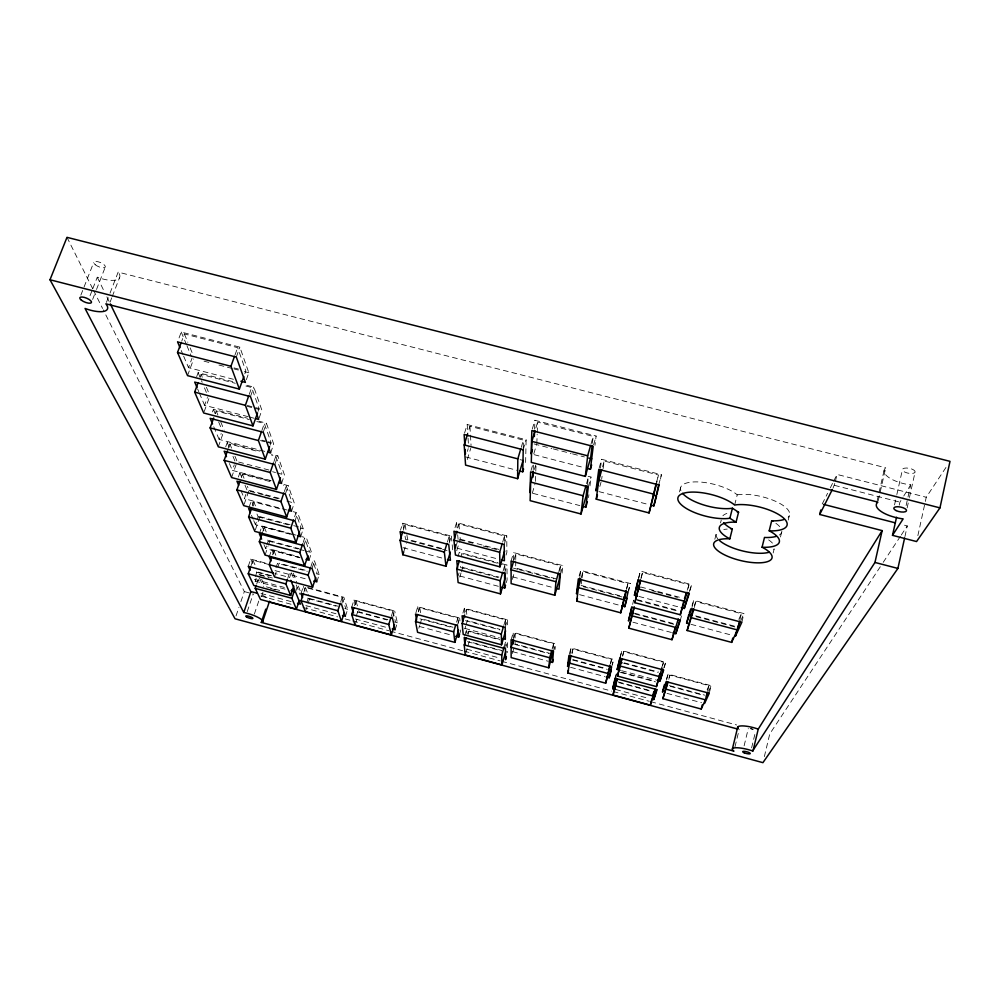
<?xml version="1.0" encoding="UTF-8"?>
<svg xmlns="http://www.w3.org/2000/svg" width="1000" height="1000" viewBox="0 0 1000 1000"><rect width="100%" height="100%" fill="white"/><g stroke="black" fill="none" stroke-linecap="round" stroke-linejoin="round"><path stroke-width="0.75" stroke-dasharray="5 3.75" d="M513.212 638.2L513.237 632.413L555.562 643.812L555.05 649.475M513.525 560.375L513.562 552.587L562.775 565.612L562.062 573.25M553.2 648.238L553.587 643.812L515.15 633.475L515.075 643.975L551.175 653.725M515.725 560.975L515.675 568.05L557.737 579.212M515.737 559.562L515.788 553.9L560.462 565.737L559.925 571.9M523.263 447.925L523.4 440.125L469.925 426.3L467.713 433.462M464.562 433.062L467.2 424.538L526.112 439.762L525.625 462.075L524.8 464.85M533.237 469.625L533.387 465.138M534.6 429.15L534.9 420.275L596.125 436.025L594.975 445.312M535.4 481.375L535.737 472.587M535.788 471.125L536.062 463.8M536.825 443.587L537.163 434.375M537.225 432.85L537.625 422.1L593.2 436.4L592.3 443.938M587.463 484.562L588.325 477.362L586.325 484.438M588.538 497.638L588.888 494.7M589.975 485.887L591.062 477.075L588.112 476.312M570.3 653.587L571.013 647.962L613.6 659.425L612.4 664.925M579.975 576.425L580.725 570.375L630.3 583.5L628.675 590.913M572.3 653.388L572.875 649L611.55 659.425L610.625 663.713M581.3 583.9L581.9 579.312M582.1 577.788L582.888 571.675L627.9 583.587L626.6 589.587M600.462 467.987L601.638 459.288L661.425 474.738L659.788 481.838M601.65 479.25L602.075 476.213M603.138 468.6L604.2 461L658.475 475.025L656.775 482.488M917.862 535.65L926.25 497.262L947.45 465.2M904.938 536.562L907.288 525.938L902.812 524.788M906.112 505.55L910.713 484.85L909.45 484.712A24.262 9.375 11.1 0 1 884.688 468.875L885.713 467.775L118.162 272.125L109.787 293.738M907.138 507.925L909.112 499M909.45 497.512L915.05 472.238A6.463 2.512 11.1 0 0 906.562 468.013A6.463 2.512 11.1 0 0 904.725 472.062A6.463 2.512 11.1 0 0 915.05 472.238M894.513 504.95L896.513 496.037M896.838 494.562L902.5 469.325M899.25 505.15L899.925 502.125L903 497.188M877 501.512L878.7 494.075M879.038 492.587L884.112 470.262M878.238 500.625L885.713 467.775M615.7 676.988L616.4 673.988M620.525 656.287L621.862 650.562L665.662 662.325L664.325 667.438M632.638 604.388L633.612 600.163L632.438 604.362M638.737 578.188L640.387 571.112L691.6 584.625L690.075 590.525M833.05 488.113L835.1 482.612M835.413 481.25L837.025 474.425L926.25 497.262M622.663 656.087L623.725 651.625L663.487 662.3L662 668.062M641.2 578.1L642.537 572.45L689.025 584.725L687.463 590.75M764.362 756.612L769.75 733.925L882.362 563.638M751.612 747.862L755.075 733.438M744.112 745.825L748.288 728.538M780.487 536.987L781.525 532.737M788.238 520.062L789.3 515.7M734.987 746.8L739.2 729.463M773.162 553L774.175 548.85A29.962 10.163 13.7 0 1 771.438 551.375M741.825 622.288L743.975 613.6L693.787 600.3L691.275 607.513M739.925 619.575L741.4 613.65L695.825 601.575L693.775 607.4M707.562 691.312L708.975 685.65L669.887 675.125L667.925 680.662M709.262 693.25L711.162 685.688L668.112 674.1L666.25 679.438M734.638 505.037L737.225 494.825L735.362 493.35A31.5 11.338 14 0 0 698.1 481.925A31.5 11.338 14 0 0 681.2 491.325M714.837 539.237L716.25 533.75M720.525 522.9L721.25 520.087M668.787 679.362L669.887 675.125M691.938 607.513L693.787 600.3M694.312 607.475L695.825 601.575M680.375 620.112L681.475 615.887M666.55 680.125L668.112 674.1M679.475 491.887L680.612 487.575M638.425 578.45L640.387 571.112M640.925 578.45L642.537 572.45M619.812 658.2L621.862 650.562M615.525 676.862L616.312 673.925M622.575 655.925L623.725 651.625M626.312 589.45L627.9 583.587M656.5 482.337L658.475 475.025M627.987 592.087L630.3 583.5M610.425 663.625L611.55 659.425M658.688 484.875L661.425 474.738M611.587 666.912L613.6 659.425M569.35 653.925L571.013 647.962M571.712 653.2L572.875 649M579.138 576.062L580.725 570.375M581.263 577.5L582.888 571.675M602.562 466.825L604.2 461M552.025 649.4L553.587 643.812M553.475 651.25L555.562 643.812M599.85 486.438L601.038 482.188M560.35 574.138L562.775 565.612M588.288 486.887L591.062 477.075M599.2 467.925L601.638 459.288M591.075 443.862L593.2 436.4M593.6 444.9L596.125 436.025M558.812 571.55L560.462 565.737M513.95 637.638L515.15 633.475M512.325 653.512L514.675 645.337M504.113 646.9L505.688 641.45L505.737 645.788M505.462 648.7L507.562 641.438L507.65 652.562M511.1 639.825L513.237 632.413M512.362 579.362L514.438 572.288M503.787 625.525L505.438 619.85L466.35 609.362L465.087 613.587M505.2 627.375L507.4 619.812L464.35 608.263L462.1 615.775M503.15 570.812L504.812 565.163L498.837 563.575M534.412 469.425L535.65 465.2M504.538 573.337L506.975 565.05L499.525 563.062M511.075 561.075L513.562 552.587M532.3 493.237L534.913 484.325M506.3 582.6L507.088 579.9L506.975 565.05M514.087 559.688L515.788 553.9M535.875 428.038L537.625 422.1M502.725 541.925L504.475 536.013L458.913 523.975L457.125 529.862M504.188 544.513L506.75 535.837L456.575 522.6L453.938 531.225M533.837 453.7L536.4 445.025M506.05 555.087L506.887 552.275L506.75 535.837M531.025 470.487L532.675 464.925M464.637 636.112L466.362 630.325L500.2 639.45M521.25 447.325L523.4 440.125M467.463 634.062L468.275 631.362L499.7 639.837M523.138 449.762L526.112 439.762M465.662 653.487L467.413 647.575M467.85 646.1L469.175 641.663L501.413 650.387M532.275 429.087L534.9 420.275M457.438 625.363L459.65 617.987L417.762 606.712L415.5 614.05M459.562 634.2L460.863 629.875M464.862 628.888L465.688 626.125M466.1 624.75L467.337 620.6L499.688 629.3M456.55 622.175L457.8 618.025L419.762 607.788L418.488 611.912M458.225 575.588L459.038 572.9M459.787 577.062L461.037 572.925M461.45 571.55L462.7 567.425L462.175 561.312M455.962 546.362L457.238 542.15M456.737 550.7L460.238 539.2L459.85 534.625M458.025 556.5L459.275 552.375L498.038 562.675M418.812 628.237L419.637 625.538M420.05 624.188L421.712 618.8L452.987 627.238M447.413 542.013L449.175 536.263L405.037 524.575L403.237 530.3M449.162 543.125L451.312 536.1L402.7 523.237L400.487 530.225M467.35 451.413L468.2 448.663M467.287 459.525L470.725 448.35M391.287 616.425L392.962 611.038L356 601.075L354.288 606.425M392.45 618.162L394.688 611L353.988 600.013L351.7 607.163M395.175 629.763L397.362 622.75L394.688 611M403.7 551.95L406.337 543.55M356.238 616.188L357.587 611.987L356.388 608M355.5 623.625L356.9 619.25M345.425 616.3L347.663 609.312L343.85 597.275L304.875 586.763M340.75 601.8L342.188 597.337L305.425 587.425L303.962 591.875M341.55 604.412L343.85 597.275M306.737 602.788L308.113 598.612L306.525 594.538M305.4 611.638L309.688 598.562L308.1 594.388M316.812 581.862L319.225 574.525L314.488 560.938L311.537 560.15M661.575 668.125L663.487 662.3M687.2 590.262L689.025 584.725M301.025 593.462L302.913 587.788M310.9 566.675L312.762 561.05L317.113 573.413M312.013 568.438L314.488 560.938M295.512 591.975L297.875 584.875L300.575 591.7M309.05 560.188L311.575 552.6L306.438 537.888L301.988 536.7M299.988 530.55L300.975 527.587L295.863 513.062L294.012 518.562M300.65 536.712L303.275 528.837L297.712 512.875L293.225 511.688M287.7 578.488L289.525 573.038M291.1 573.112L289.65 577.487L274.862 573.5M303.2 542.4L304.65 538.038L309.363 551.413M303.85 545.662L306.438 537.888M663.787 667.925L665.662 662.325M689.287 591.55L691.6 584.625M274.525 576.925L277.3 568.7M277.762 567.325L279.137 563.2L306.887 570.662M295 520.938L297.712 512.875M272.525 554.85L273.95 550.65L299.325 557.45M254.338 614.1L258.762 601.013M261.475 596.575L262.938 592.238M291.512 511.213L294.275 503.038L288.2 485.637L283.8 484.475M276.025 567.688L277.5 563.312L307.3 571.325M255.35 576.525L256.8 572.263L255.588 569.637M284.337 491.575L286.288 485.863L283.363 485.087M300.075 557.788L265.637 548.55L266.5 546.025M266.925 544.763L268.212 540.988L266.512 536.9M255.2 581.5L256.163 578.263M285.35 494.012L288.2 485.637M265.075 555.062L267.975 546.538M268.45 545.112L269.9 540.85L268.775 538.125M247.225 611.663L253.15 594.212M256.7 583.938L258.7 578.038M269.212 556.95L271.75 549.487L298.275 556.6M248.25 566.325L250.738 559.087L266.975 563.462M259.337 533.75L261.975 526.025L290.138 533.538M251.038 565.638L252.887 560.2L267.9 564.25M262.8 531.613L264.288 527.25L291.2 534.438M236.025 615.913L238.95 607.325M240.9 601.6L244.325 591.587L103.287 309.862M281.55 483.387L284.45 474.888L277.812 455.85L271.863 454.288M273.938 461.587L275.812 456.138L271.375 454.963M274.812 464.575L277.812 455.85M291.613 534.3L255.45 524.65L258.15 516.812L256.45 512.75M255.35 529.9L259.9 516.638L258.788 513.95M270.062 445.3L271.025 442.525L264.325 423.5L256.812 421.538M249.075 507.25L251.388 500.562L253.637 505.975M252.375 505.988L253.8 501.875L280.837 509.062M270.637 452.925L273.7 444.062L266.4 423.162L259.037 421.238M287.1 510.037L244.387 498.688L246.275 493.263M244.2 504.237L249.025 490.337L247.362 486.312M241.388 477.1L242.375 474.25L271.65 481.987M261.85 430.613L264.325 423.5M263.238 432.25L266.4 423.162M271.112 480.625L232.325 470.375L234.3 464.738M231.588 477.55L236.15 464.538M258.038 411.425L259.05 408.525L251.663 387.525L242.738 385.213M238.388 477.013L239.85 472.85L270.613 480.988M259.1 418.1L261.875 410.188L253.812 387.1L243.287 384.375M249.237 394.375L251.663 387.525M250.463 396.6L253.812 387.1M246.363 379.65L248.812 372.75L239.875 347.15L181.238 332.05L177.575 341.925M225.7 446.887L227.237 442.55L259.962 451.163M228.463 448.125L229.9 444.062L259.525 451.85M264.75 451.375L219.112 439.387L221.2 433.512M218.3 446.812L222.712 434.387M244.838 373.75L245.825 370.95L237.625 347.663L184.4 333.963L181.762 341.087M235.05 354.825L237.625 347.663M215.2 413.762L216.213 410.938L249.288 419.575M236.312 357.075L239.875 347.15M204.213 411.562L209.4 397.163M212.463 411.9L213.4 409.312L247.262 418.162M248.137 416.675L204.587 405.312L207.425 397.438M196.663 376.712L198.137 372.663L234.25 382.025M200.125 377.137L201.112 374.412L235.312 383.288M187.55 375.637L193.65 358.988M233.425 379.3L188.55 367.663L192.062 358.075M110.075 302.15L111.737 297.85M112.287 296.425L119.5 277.8M106.438 302.375L109.237 295.175M90.05 295.675L92.275 289.988M92.825 288.575L97.275 277.213L100.862 278.438A23.5 8.475 22.6 0 0 119.362 273.988L118.162 272.125M92.638 299.413L95.962 290.887M96.512 289.475L105.388 266.762M80.862 295.15L93.7 262.488M707.15 689.712L708.975 685.65M738.825 619.338L741.4 613.65M708.787 690.9L711.162 685.688M740.775 620.638L743.975 613.6M822.212 504.012L827.6 493.263M830.288 487.875L832.987 482.5M833.662 481.15L837.025 474.425M903.775 495.962L910.713 484.85M883.213 562.337L900.413 536.337M901.263 535.037L907.288 525.938M737.225 494.825L739.737 494.487A31.7 11.35 13.4 0 1 776.5 501.737A31.7 11.35 13.4 0 1 788.175 517.25M834.45 485.337L899.925 502.125M534.1 443.938L551.85 448.525M553.325 448.9L571.075 453.488M572.562 453.875L584.388 456.938M234.013 367.9L238.45 369.05M204.013 361.163L209.988 362.713M218.95 365.025L232.387 368.5M233.875 368.888L238.363 370.05M244.325 371.587L248.812 372.75M534.113 454.675L583.013 467.35M520.075 459.65L523.038 460.412M465.65 456.938L516.737 470.225M598.9 491.6L649.388 504.738M247.138 405.425L259.05 408.525M246.887 406.275L252.875 407.837M254.375 408.237L261.875 410.188M249.638 417.075L254.137 418.25M533.025 493.375L579.8 505.588M261.962 440.15L266.5 441.337M268 441.737L271.025 442.525M260.462 440.6L264.875 441.75M266.35 442.137L273.7 444.062M238.663 462.038L271.475 470.7M272.538 471.737L275.512 472.525M277 472.925L284.45 474.888M460.238 539.2L498.725 549.388M640.688 586.975L682.962 598.175M459.575 539.738L474.363 543.663M483.225 546L498.013 549.925M651.838 590.662L656.363 591.862M657.875 592.263L677.475 597.45M249.025 490.337L280.038 498.562M263.387 494.837L247.213 490.55L244.95 485.1M264.862 495.225L278.1 498.738M286.925 501.075L294.275 503.038M457.013 548.162L496.987 558.763M638.987 596.45L679.75 607.263M636.888 599.538L678.15 610.5M441.8 548.425L407.65 539.362L406.613 533.45M497.35 563.175L461.5 553.663L462.038 559.775M581.1 585.425L624.987 597.075M637.463 600.388L678.675 611.337M695.65 615.85L735.625 626.462M441.112 548.925L405.637 539.513L404.837 535.075M442.587 549.325L447.025 550.5M513.5 568.162L517.987 569.35M519.475 569.75L553.888 578.888M583.35 586.712L622.525 597.112M696.162 616.675L736.087 627.288M403.062 547.688L443.025 558.325M512.575 576.838L553.025 587.6M579.525 594.65L620.262 605.487M691.038 624.325L732.5 635.363M462.7 567.425L498.925 577.075M634.438 613.162L674.538 623.837M498.1 577.513L460.65 567.537L460.375 564.5M635.1 614L675.025 624.637M259.9 516.638L300.975 527.587M258.15 516.812L288.238 524.837M300.275 528.038L303.275 528.837M459.725 575.988L498.725 586.4M632.9 622.2L671.4 632.475M291.625 533.938L296.062 535.125M269.9 540.85L299.137 548.675M268.212 540.988L298.113 548.987M299.613 549.388L304.088 550.588M305.587 550.988L311.575 552.6M316.238 573.725L319.225 574.525M624.237 662.837L658.637 672.1M465.475 620.638L499.988 629.925M623.612 663.2L657.5 672.325M275.05 570.612L307.863 579.45M271.6 575.75L258.363 572.175L256.537 568.188M256.8 572.263L271.762 576.3M464.787 628.387L499.338 637.712M621.613 670.688L655.55 679.837M259.1 574.425L274.012 578.438M621.587 672.2L654.5 681.075M259.7 575.087L268.475 577.463M573 659.613L606.487 668.637M620.35 672.375L655.462 681.85M669.4 685.612L704.7 695.138M419.95 618.837L452.088 627.5M514.663 644.388L548.625 653.55M572.575 660.013L606.725 669.225M670.4 686.4L703.413 695.312M254.387 579.362L284.35 587.45M285.062 589.15L255.2 581.087L256.5 583.837M419.212 626.413L452.85 635.5M512.575 651.637L548.05 661.225M570.55 667.3L604.75 676.55M666.988 693.363L701.55 702.7M266.388 586.85L282.812 591.287M309.688 598.562L338.188 606.263M387.887 619.688L359.225 611.95L358.025 607.863M618.112 681.925L650.875 690.788M270.65 588.488L276.488 590.062M308.113 598.612L335.95 606.138M344.738 608.513L347.663 609.312M357.587 611.987L387.05 619.963M394.412 621.95L397.362 622.75M467.388 641.675L501.688 650.95M619.038 682.675L651.188 691.363M261.025 593.45L291.675 601.75M305.812 605.575L336.625 613.913M355.35 618.987L387.8 627.775M466.775 649.163L499.625 658.05M615.65 689.463L649.3 698.575M244.325 591.587L253.35 594.038M260.875 596.075L292.5 604.637M303.038 607.487L337.663 616.875M345.188 618.913L351.213 620.538M352.713 620.95L388.85 630.737M390.35 631.15L462.625 650.725M464.125 651.137L500.262 660.925M501.763 661.325L611.663 691.1M613.175 691.513L649.3 701.3M650.812 701.712L736.625 724.963M750.175 728.625L753.188 729.438M66.988 237.338L92.812 288.95M93.513 290.338L102.587 308.475M97.275 277.213L104.125 291.25M106.875 296.863L109.612 302.488M250.738 559.087L253.162 564.362M259.525 578.188L263.363 586.525M252.887 560.2L255.938 566.85M261.65 579.35L264.9 586.45M181.225 350.513L183.062 354.8M183.675 356.225L188.55 367.663M197.6 388.925L198.775 391.65M199.35 393.025L204.587 405.312M213.738 426.763L219.112 439.387M229.412 463.537L232.325 470.375M240.95 490.613L244.387 498.688M251.462 515.288L253.175 519.3M253.738 520.638L255.45 524.65M263.925 544.513L265.637 548.55M181.238 332.05L186.363 344.375M186.938 345.75L191.5 356.7M198.137 372.663L202.162 382.325M204.462 387.837L207.9 396.125M213.4 409.312L215.162 413.562M218.7 422.075L222.25 430.575M227.237 442.55L229.537 448.088M232.987 456.388L235.287 461.912M239.85 472.85L242.113 478.3M261.975 526.025L264.25 531.462M271.75 549.487L274.05 555.013M184.4 333.963L187.838 342.3M190.138 347.863L192.438 353.425M201.112 374.412L202.288 377.25M206.4 387.2L209.338 394.3M216.213 410.938L217.913 415.075M220.775 421.975L224.188 430.25M229.9 444.062L231.575 448.125M234.938 456.238L237.162 461.65M242.375 474.25L244.037 478.275M253.8 501.875L255.463 505.9M264.288 527.25L266.525 532.688M273.95 550.65L276.262 556.225M291.475 572.925L294.088 579.475M296.262 584.95L300.163 594.738M293.212 573.088L296.625 581.725M303.375 586.362L306 593.175M305.425 587.425L307.562 592.987M275.812 456.138L281.913 473.45M286.288 485.863L291.863 501.688M342.188 597.337L345.688 608.288M353.988 600.013L355.988 606.675M356 601.075L357.612 606.512M392.962 611.038L395.425 621.737M402.7 523.237L404.562 533.587M417.762 606.712L419.4 615.8M405.037 524.575L406.35 531.962M419.762 607.788L420.737 613.3M449.175 536.263L449.787 542.075M457.8 618.025L458.45 624.212M451.312 536.1L452.938 552.075M459.65 617.987L459.95 620.962M456.575 522.6L457.537 533.263M457.675 534.775L458.1 539.35M464.35 608.263L465.2 617.537M466.362 630.325L466.613 633.162M458.913 523.975L459.712 533.112M466.35 609.362L467.088 617.788M468.275 631.362L468.525 634.3M467.2 424.538L467.962 436.662M468.05 438.188L468.625 447.275M469.925 426.3L470.363 433.675M470.45 435.15L471.062 445.475M504.475 536.013L504.55 541.987M504.812 565.163L504.888 571.175M505.438 619.85L505.513 625.375M507.4 619.812L507.45 625.875M262.575 595.388A14.075 3.325 18.2 0 1 269.325 599.712M717.875 538.9A29.962 10.163 13.7 0 1 717.138 532.325M723.8 529.487A29.962 10.163 13.7 0 1 727.2 529.087M768.637 539.888A29.962 10.163 13.7 0 1 772.95 543.725M781.862 531.087A30.8 10.725 13.6 0 1 778.675 535.413M722.887 515.763A30.8 10.725 13.6 0 1 726.85 513.462M775.913 523.337A30.8 10.725 13.6 0 1 780.312 527.35M752.85 729.175A3.875 0.938 14.1 0 1 750.925 728.65M95.3 264.775A6.262 2.275 22.7 0 0 105.138 267.3A6.262 2.275 22.7 0 0 98.2 261.775A6.262 2.275 22.7 0 0 95.3 264.775"/><path stroke-width="1.5" d="M513.188 643.988L513.212 639.65M467.275 434.9L464.175 444.938L465.575 465.112L517.625 478.675L517.825 458.862L520.825 448.775M519.738 471.012L522.75 471.788L523.237 449.487M530 492.587L530.612 471.887L588.288 486.887L585.837 507.175L582.825 506.375M533.575 472.238L530.688 482.075L530.125 500.662L581.025 513.987L586.1 496.075L587.3 486M534.987 431L531.912 441.388L531.275 462.362L585.325 476.388L590.688 457.512L592.125 445.45M532.987 477.113L533.188 471.125M534.35 436.538L534.55 430.625M549.525 661.625L552.487 662.425L553.475 651.25L511.1 639.825L511.15 657.6L548.85 667.8L549.675 657.763L551.638 650.788M556.013 588.387L559.012 589.188L560.35 574.138L511.075 561.075L511.125 583.6L554.812 595.25L555.925 581.725L558.4 573M552.95 651.188L548.85 667.8M559.788 573.45L559.237 579.612L554.812 595.25M581.025 513.987L583.112 495.75L585.925 485.85M585.325 476.388L587.675 455.8L590.65 445.35M587.45 468.5L590.413 469.275L593.188 446.375L531.838 430.562L531.15 453.913L532.413 449.637M610.013 666.562L605.688 683.188L567.75 672.925L570.938 656M626.275 591.087L620.737 612.812L576.737 601.087L578.413 587.7L580.85 578.962M570.125 654.987L567.575 666.5L568.938 655.413L611.587 666.912L609.212 677.75L606.237 676.95M579.788 577.938L576.5 593.85L578.337 578.913L627.987 592.087L624.788 606.7L621.763 605.887M656.438 483.988L649.075 512.938L596.263 499.175L600.262 469.438M605.688 683.188L610.037 665.037M620.737 612.812L625.913 590.913M896.55 517.225L892.5 535.337L916.562 541.55L939.963 507.875L950 461.35L66.988 237.338L50 279.762L235.037 618.775L762.925 762.663L897.9 568.425L904.6 538.075M649.075 512.938L656.1 483.8M265.75 609.138L261.288 622.4L733.938 751.137L732.925 750.312A14.612 3.325 14.3 0 1 737.262 747.763A14.612 3.325 14.3 0 1 752.638 750.975L874.963 562.45L882.15 530.612L819.712 514.475L820.788 510M650.875 505.125L653.85 505.9L658.688 484.875L598.8 469.363L595.925 490.825L598.688 481.05M656.825 494.637L659.125 484.688M615.65 689.463L612.725 688.675L615.125 678.325L657.075 689.663L653.688 699.762L656.55 689.613M620.138 670.288L617.188 669.488L619.812 658.2L663.662 670L659.975 681.025L657.025 680.225M637.475 596.05L634.462 595.237L638.025 579.913L689.312 593.475L684.287 608.462L681.263 607.663M615.7 676.988L612.725 688.675M617.188 669.488L620.2 657.725M672.887 632.863L675.837 633.663L680.375 620.112L631.688 607.163L628.462 621.013L631.975 607.2M634.462 595.237L638.413 579.6M655.125 689.163L650.325 705.15L613 695.025L617.038 678.875M662 668.062L656.462 686.6L617.487 676.075L621.8 658.787M678.275 618.925L672 639.712L628.825 628.175L634.075 607.163M687.075 592.263L680.275 614.763L634.862 602.7L640.525 579.95M617.263 678.8L613 695.025M621.962 659.05L617.487 676.075M634.312 607.1L628.825 628.175M640.525 580.925L634.862 602.7M752.962 751.1L758.225 729.15L882.15 530.612M732.425 748.775L737.725 727.025M723.6 522.675A30.8 10.725 13.6 0 0 731.237 528.525L732.312 529.062L729.837 538.812L728.575 538.75A30.013 10.012 13.7 0 0 718.838 551.487A30.013 10.012 13.7 0 0 761.838 562.7A30.013 10.012 13.7 0 0 763.15 547.762L762.075 547.225L764.488 537.438L765.763 537.513A30.8 10.725 13.6 0 0 776.25 536.375M762.075 547.225L763.35 547.3A30.863 10.575 13.6 0 0 770.288 531.388L769.2 530.825L771.675 520.8L772.987 520.85A31.7 11.35 13.4 0 0 783.812 519.575M693.263 608.85L687.138 630.513L731.663 642.387L732.75 638.038M737.212 629.087L735.462 636.15L741.825 622.288L691.562 608.95L686.6 623.15L689.562 623.938M731.663 642.387L737.35 629.938L739.562 621.05M667.438 682.05L662.887 698.662L701.213 709.038L702.262 704.862M707.2 692.738L704.562 703.512L709.262 693.25L666.162 681.625L662.487 692.15L664.388 684.788L667.387 685.588M732.425 508.225L738.562 512.212L736.038 522.2L729.875 518.25L732.425 508.225L729.975 508.537A31.5 11.338 14 0 1 682.6 493.35M662.887 698.662L668.062 682.175M686.6 623.15L688.775 614.712L691.725 615.5M687.138 630.513L693.938 608.95M656.462 686.6L659.775 673.913M659.975 681.025L663.325 669.325M672 639.712L674.925 628.462M680.275 614.763L683.713 601.512M675.837 633.663L679.812 619.925M684.287 608.462L688.825 592.925M650.325 705.15L651.888 699.125M652.675 696.112L653.85 691.587M609.212 677.75L611.188 670.425L608.212 669.625M624.788 606.7L627.05 598.325L624.038 597.525M653.85 505.9L656.5 496.05L653.538 495.288M567.75 672.925L568.513 670.175M576.737 601.087L577.525 598.237M601.75 469.725L598.888 479.913L653.337 494.038M596.263 499.175L597.463 494.925M552.487 662.425L553.3 659.513M590.413 469.275L591.638 464.963M585.837 507.175L587.375 501.725M513.55 639.025L511.138 647.362L549.675 657.763M464.663 615L462.137 623.462L463.212 634.425L501.538 644.775L505.575 630.887M466.25 638.138L464.237 644.912L465.225 654.963L501.938 664.912L501.75 655.062L504.113 646.9M501.938 664.912L505.812 651.575M506.413 656.825L505.588 659.663L505.462 648.7L464.2 637.55L464.875 644.55M501.538 644.775L501.312 634.012L503.375 626.938M459.375 560.688L456.812 569.125L458.125 582.562L500.5 593.888L500.238 580.7L502.738 572.225M500.5 593.888L504.975 578.688L504.9 572.675M501.725 587.2L504.725 588L505.513 585.3M513.663 561.138L511.125 569.812L555.925 581.725M522.75 471.788L523.575 469.012M456.675 531.337L453.975 540.163L455.425 555.013L499.963 566.85L499.663 552.275L502.287 543.4M499.963 566.85L504.65 550.95M517.625 478.675L523.038 460.412M417.65 614.675L415.525 621.55L417.575 632.288L454.888 642.387L458.537 630.188M455.775 636.287L458.7 637.075L459.562 634.2M454.888 642.387L453.65 631.838L455.725 624.938M402.788 531.725L400.075 540.312L402.825 554.738L445.988 566.25L450.275 552.2M445.988 566.25L444.338 552.062L446.975 543.45M353.862 607.775L351.712 614.462L355.037 625.087L391.312 634.925L388.762 624.487L390.863 617.762M391.312 634.925L394.513 624.663M402.825 554.738L403.7 551.95M303.475 593.35L301.038 600.75L305.4 611.638L341.475 621.413L344.288 612.663M341.475 621.413L337.863 610.725L340.262 603.288M271.588 557.65L269.212 564.637L274.525 576.925L312.575 587.188L315.75 577.55M684.475 598.575L686.287 593.038M256.2 585.4L255.2 588.35L260.5 599.462L296.4 609.188L299.275 600.487M312.575 587.188L308.113 575.112L310.438 568.075M250.562 567L248.25 573.787L253.837 585.5L290.675 595.462L293.788 586.1M296.4 609.188L291.85 598.263L294.3 590.875M262.3 533.062L259.325 541.763L265.075 555.062L304.625 565.688L307.95 555.7M251.438 508.725L248.6 516.938L254.838 531.375L296.025 542.388L299.488 532.025M290.675 595.462L285.875 583.938L287.238 579.85M304.625 565.688L299.8 552.6L302.712 543.862M296.025 542.388L290.775 528.175L293.55 519.938M262.575 621.888L269.513 601.225M239.9 481.362L236.912 489.888L243.713 505.637L286.663 517.062L290.438 505.887M286.663 517.062L280.938 501.575L283.85 493M261.288 622.4L261.812 622.325A14.138 3.162 18.1 0 0 258.913 617.863A14.138 3.162 18.1 0 0 244.525 612.638L243.787 612.5L250.863 591.675L110.3 303.888M227.5 450.838L224.15 460.337L231.588 477.55L276.45 489.438L280.425 477.812M276.45 489.438L270.188 472.488L273.475 462.95M213.675 418L210.125 427.9L218.3 446.812L265.275 459.175L269.587 446.688M265.275 459.175L258.387 440.55L261.363 432.025M689.275 613.275L690.775 608.95M198.137 382.587L194.675 392.125L203.688 413L252.975 425.887L257.538 412.863M252.975 425.887L245.375 405.325L248.762 395.75M181.238 342.5L177.537 352.475L187.55 375.637L239.375 389.1L243.837 376.538M239.375 389.1L230.938 366.287L234.537 356.262M706.413 696.112L708.188 692.2M737.562 627.675L740.138 622.038M701.213 709.038L705.425 699.825L666.237 689.237M819.712 514.475L832.35 489.5M892.5 535.337L903.15 518.862L901.888 518.725A24.413 8.988 11.5 0 1 876.875 503.175L877.9 502.125L105.887 303.825L107.1 305.637A23.637 8.113 22.3 0 1 88.663 309.688L85.05 308.45L243.787 612.5M729.875 518.25L727.425 518.55A31.562 11.175 14.1 0 1 684.312 507.15A31.562 11.175 14.1 0 1 689.638 492.2A31.562 11.175 14.1 0 1 732.763 503.575L734.638 505.037L737.15 504.712A31.762 11.2 13.5 0 1 782.275 516.962A31.762 11.2 13.5 0 1 770.512 530.887L769.2 530.825M737.275 512.15L738.562 512.212M736.038 522.2L734.737 522.137A30.863 10.575 13.6 0 0 728.763 538.275L729.837 538.812M731.05 529L732.312 529.062M250.863 591.675L251.612 591.812A14.075 3.325 18.2 0 1 257.162 593.312M50 279.762L939.963 507.875M823.7 504.4L895.35 522.863M531.912 441.388L587.675 455.8M588.825 458.088L591.788 458.85M177.537 352.475L230.938 366.287M523.138 449.762L464.125 434.475L464.837 444.963M240.9 381.238L245.387 382.4L236.312 357.075L177.575 341.925L180.012 347.65M464.175 444.938L517.825 458.862M874.963 562.45L897.9 568.425M194.675 392.125L245.375 405.325M530.688 482.075L583.112 495.75M255.637 418.638L258.637 419.425L250.463 396.6L194.7 382.1L197.025 387.562M210.125 427.9L258.387 440.55M267.7 452.15L270.637 452.925L263.238 432.25L210.15 418.35L212.537 423.963M224.15 460.337L270.188 472.488M278.562 482.6L281.55 483.387L274.812 464.575L224.163 451.225L226.488 456.7M636.763 586.675L639.775 587.463M453.975 540.163L499.663 552.275M638.112 588.95L684.737 601.312M501.425 559.938L504.387 560.725L504.188 544.513L453.938 531.225L454.663 538.75M236.912 489.888L280.938 501.575M288.562 510.425L291.512 511.213L285.35 494.012L236.925 481.188L238.65 485.225M400.075 540.312L444.338 552.062M578.413 587.7L623.538 599.688M691.663 617.8L737.35 629.938M447.475 559.513L450.425 560.3L448.738 544.538L400.05 531.625L401.425 538.925M630.662 612.825L633.625 613.612M456.812 569.125L500.238 580.7M631.763 615.763L676.038 627.55M248.6 516.938L290.775 528.175M297.638 535.913L300.65 536.712L295 520.938L248.612 508.587L250.325 512.6M259.325 541.763L299.8 552.6M306.062 559.388L309.05 560.188L303.85 545.662L259.337 533.75L261.625 539.138M269.212 564.637L308.113 575.112M619.188 662.013L622.137 662.812M313.825 581.062L316.812 581.862L312.013 568.438L269.212 556.95L270.963 561.05M462.137 623.462L501.312 634.012M619.888 665.962L659.75 676.7M273.387 573.1L248.25 566.325L250.1 570.237M502.337 638.525L505.35 639.338L505.2 627.375L462.1 615.775L462.688 621.888M248.25 573.787L285.875 583.938M415.525 621.55L453.65 631.838M569 662.987L607.762 673.45M291.837 589.475L294.825 590.275L290.8 580.325M291.038 590.775L295.512 591.975L300.438 604.113L297.512 603.325M255.2 588.35L291.85 598.263M301.038 600.75L337.863 610.725M351.712 614.462L388.762 624.487M464.237 644.912L501.75 655.062M615.2 685.763L653.325 696.075M342.488 615.5L345.425 616.3L341.55 604.412L301.025 593.462L302.625 597.5M392.225 628.975L395.175 629.763L392.45 618.162L351.7 607.163L353.525 613.075M268.225 601.775L737.7 729.062M758.225 729.15L757.9 729.025A14.55 3.487 14.1 0 0 742.575 725.9A14.55 3.487 14.1 0 0 738.2 728.625M771.675 520.8L772.763 521.35M416.625 620.025L415.5 614.05L457.438 625.363L458.7 637.075M455.238 544.763L455.538 547.762M457.5 568.112L456.775 560.625L504.538 573.337L504.725 588M465.15 449.45L465.45 453.938M769.1 552.263A29.962 10.163 13.7 0 1 719.775 540.775M81.388 300.2A6.3 2.163 22.3 0 0 91.3 302.762A6.3 2.163 22.3 0 0 84.237 297.362A6.3 2.163 22.3 0 0 81.388 300.2M247.125 617.275A3.775 0.85 18.1 0 0 252.862 618.462A3.775 0.85 18.1 0 0 247.938 616A3.775 0.85 18.1 0 0 247.125 617.275M744.163 752.775A3.9 0.887 14.3 0 0 750.225 753.625A3.9 0.887 14.3 0 0 745.037 751.413A3.9 0.887 14.3 0 0 744.163 752.775M896.112 510.575A6.513 2.4 11.5 0 0 906.475 510.887A6.513 2.4 11.5 0 0 897.913 506.725A6.513 2.4 11.5 0 0 896.112 510.575"/></g></svg>
